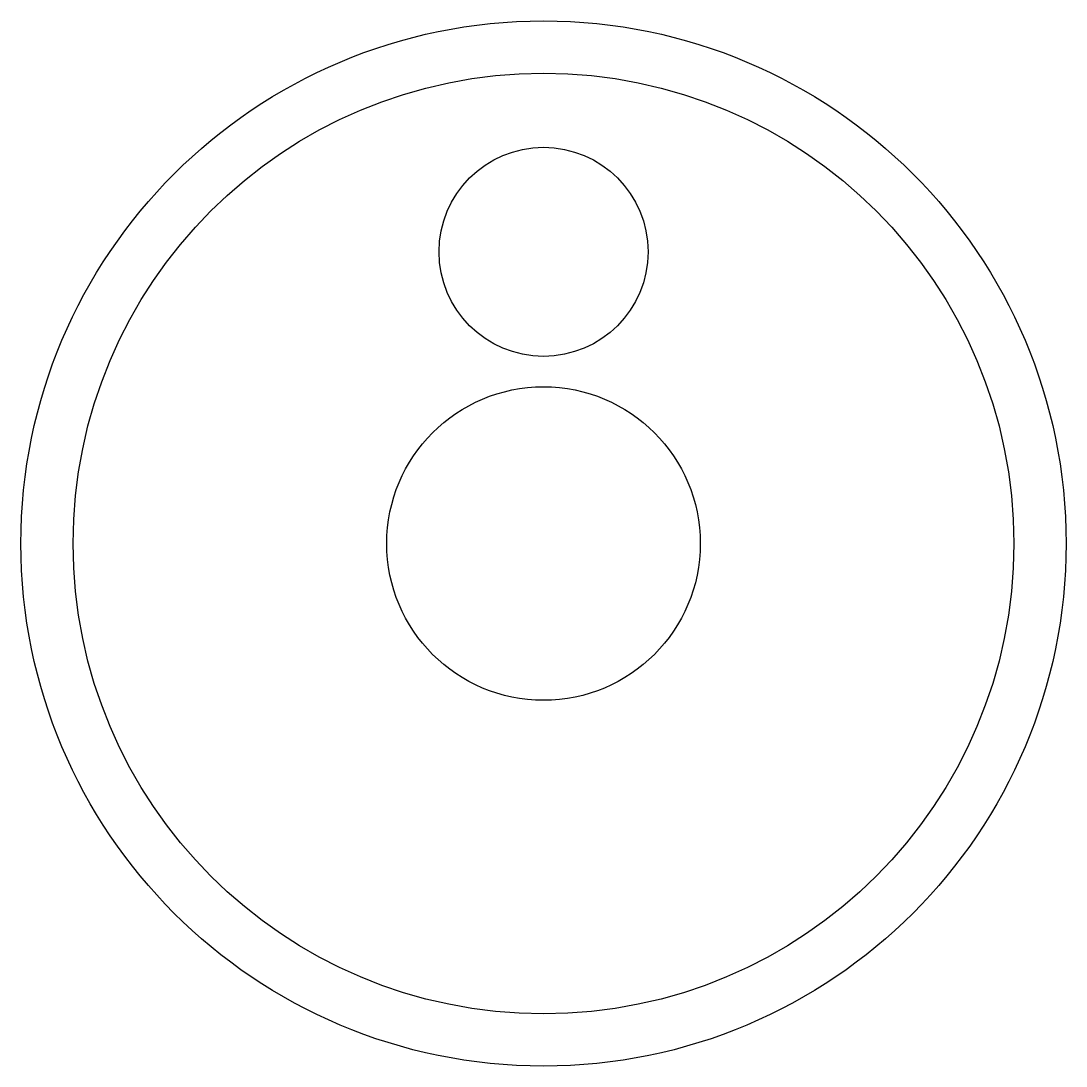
# Model space of a CAD drawing. Header units: inches. Extents: x -1 to 0, y -1.08 to -0.08.
import ezdxf

# ---------------------------------------------------------------- set-up
doc = ezdxf.new("R2010")
doc.units = ezdxf.units.IN
doc.header["$MEASUREMENT"] = 0

msp = doc.modelspace()

# ---------------------------------------------------------------- linework, layer by layer
at = {"color": 250}
for p, q in [((-0.4971, -0.0751, 2), (-0.4971, -0.0751, 1.2)), ((-0.4971, -0.0751, 1.2), (-0.4971, -0.0751)), ((-0.4971, -0.1251, 2), (-0.4971, -0.1251, 1.2)), ((-0.4971, -0.1251, 1.2), (-0.4971, -0.1251)), ((-0.4971, -1.0251, 2), (-0.4971, -1.0251, 1.2)), ((-0.4971, -1.0251, 1.2), (-0.4971, -1.0251)), ((-0.4971, -1.0751, 2), (-0.4971, -1.0751, 1.2)), ((-0.4971, -1.0751, 1.2), (-0.4971, -1.0751))]:
    msp.add_line(p, q, dxfattribs=at)
for centre, radius in [((-0.4971, -0.5751, 1.2), 0.5), ((-0.4971, -0.5751, 1.2), 0.45), ((-0.4971, -0.296, 2), 0.1), ((-0.4971, -0.5751), 0.15), ((-0.4971, -0.5751, 1.2), 0.15)]:
    msp.add_circle(centre, radius)
for centre, radius in [((-0.4971, -0.5751), 0.5), ((-0.4971, -0.5751, 2), 0.5), ((-0.4971, -0.5751), 0.45), ((-0.4971, -0.5751, 2), 0.45)]:
    msp.add_circle(centre, radius, dxfattribs=at)

doc.saveas('drawing.dxf')
